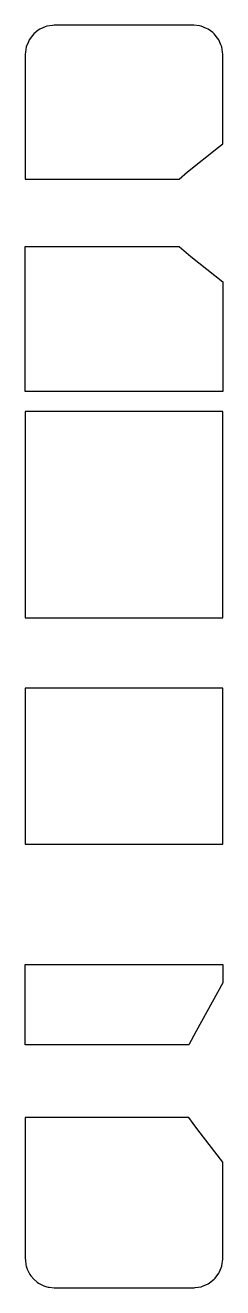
# Model space of a CAD drawing. Header units: metres. Extents: x 2.4 to 16, y -16 to 71.
import ezdxf

# ---------------------------------------------------------------- set-up
doc = ezdxf.new("R2010")
doc.units = ezdxf.units.M

msp = doc.modelspace()

# ---------------------------------------------------------------- linework, layer by layer
for p, q in [((3.293, 70.627), (2.986, 70.391)), ((3.4, 70.709), (3.293, 70.627)), ((3.761, 70.858), (3.4, 70.709)), ((3.882, 70.908), (3.761, 70.858)), ((4.271, 70.96), (3.882, 70.908)), ((4.4, 70.977), (4.271, 70.96)), ((11.618, 70.977), (4.4, 70.977)), ((14, 70.977), (11.618, 70.977)), ((14.389, 70.925), (14, 70.977)), ((14.518, 70.908), (14.389, 70.925)), ((14.88, 70.758), (14.518, 70.908)), ((15, 70.709), (14.88, 70.758)), ((15.31, 70.471), (15, 70.709)), ((15.414, 70.391), (15.31, 70.471)), ((2.613, 69.844), (2.468, 69.494)), ((2.668, 69.977), (2.613, 69.844)), ((2.901, 70.281), (2.668, 69.977)), ((2.986, 70.391), (2.901, 70.281)), ((15.65, 70.084), (15.414, 70.391)), ((15.732, 69.977), (15.65, 70.084)), ((15.879, 69.622), (15.732, 69.977)), ((15.932, 69.494), (15.879, 69.622)), ((2.419, 69.119), (2.4, 68.975)), ((2.4, 68.975), (2.4, 64.171)), ((2.468, 69.494), (2.419, 69.119)), ((15.981, 69.119), (15.932, 69.494)), ((16, 68.975), (15.981, 69.119)), ((16, 63.164), (16, 68.975)), ((2.4, 64.171), (2.4, 61.884)), ((15.706, 62.581), (15.916, 62.748)), ((15.916, 62.748), (16, 62.813)), ((16, 62.813), (16, 63.164)), ((16, 62.813), (16, 62.813)), ((2.4, 61.884), (2.4, 61.114)), ((13.582, 60.867), (15.706, 62.581)), ((2.4, 61.114), (2.4, 60.87)), ((2.4, 60.87), (2.4, 60.746)), ((2.4, 60.746), (2.4, 60.371)), ((2.4, 60.371), (6.481, 60.371)), ((6.481, 60.371), (13, 60.371)), ((13, 60.371), (13.582, 60.867)), ((2.4, 54.912), (2.4, 55.733)), ((2.4, 55.733), (8.919, 55.733)), ((8.919, 55.733), (13, 55.733)), ((13, 55.733), (13.799, 55.055)), ((2.4, 50.33), (2.4, 54.912)), ((13.799, 55.055), (16, 53.311)), ((16, 53.311), (16, 49.603)), ((2.4, 45.741), (2.4, 50.33)), ((16, 49.603), (16, 45.741)), ((16, 49.603), (16, 49.603)), ((4.561, 45.741), (2.4, 45.741)), ((16, 45.741), (4.561, 45.741)), ((13.839, 44.364), (2.4, 44.364)), ((2.4, 44.364), (2.4, 40.391)), ((16, 44.364), (13.839, 44.364)), ((16, 37.08), (16, 44.364)), ((2.4, 40.391), (2.4, 37.08)), ((2.4, 37.08), (2.4, 35.837)), ((16, 33.972), (16, 37.08)), ((2.4, 35.837), (2.4, 33.972)), ((2.4, 33.972), (2.4, 31.85)), ((16, 30.152), (16, 33.972)), ((2.4, 31.85), (2.4, 30.152)), ((2.4, 30.152), (10.001, 30.152)), ((10.001, 30.152), (16, 30.152)), ((16, 30.152), (16, 30.152)), ((8.399, 25.312), (2.4, 25.312)), ((2.4, 25.312), (2.4, 23.228)), ((16, 25.312), (8.399, 25.312)), ((16, 21.492), (16, 25.312)), ((2.4, 23.228), (2.4, 21.492)), ((2.4, 21.492), (2.4, 18.863)), ((16, 14.92), (16, 21.492)), ((16, 21.492), (16, 21.492)), ((2.4, 18.863), (2.4, 14.92)), ((2.4, 14.92), (2.4, 14.722)), ((16, 14.564), (16, 14.92)), ((2.4, 14.722), (2.4, 14.564)), ((2.4, 14.564), (15.441, 14.564)), ((15.441, 14.564), (16, 14.564)), ((2.4, 6.022), (2.4, 6.259)), ((2.4, 6.259), (2.959, 6.259)), ((2.959, 6.259), (16, 6.259)), ((16, 6.259), (16, 5.945)), ((16, 6.259), (16, 6.259)), ((2.4, 5.442), (2.4, 6.022)), ((2.4, 0.727), (2.4, 5.442)), ((16, 5.945), (16, 5.015)), ((16, 5.015), (14.181, 1.687)), ((14.181, 1.687), (13.656, 0.727)), ((8.112, 0.727), (2.4, 0.727)), ((13.656, 0.727), (8.112, 0.727)), ((9.244, -4.267), (2.4, -4.267)), ((2.4, -4.267), (2.4, -4.623)), ((13.656, -4.267), (9.244, -4.267)), ((13.956, -4.682), (13.656, -4.267)), ((2.4, -4.623), (2.4, -4.72)), ((2.4, -4.72), (2.4, -4.882)), ((2.4, -4.882), (2.4, -5.225)), ((14.281, -5.128), (13.956, -4.682)), ((16, -7.355), (14.281, -5.128)), ((2.4, -5.225), (2.4, -7.009)), ((2.4, -7.009), (2.4, -8.102)), ((16, -8.289), (16, -7.355)), ((2.4, -8.102), (2.4, -8.751)), ((16, -9.834), (16, -8.289)), ((16, -8.289), (16, -8.289)), ((2.4, -8.751), (2.4, -9.099)), ((2.4, -9.099), (2.4, -13.96)), ((16, -9.85), (16, -9.834)), ((16, -10.631), (16, -9.85)), ((16, -11.036), (16, -10.631)), ((16, -14), (16, -11.036)), ((2.4, -13.96), (2.4, -14)), ((2.4, -14), (2.401, -14.017)), ((2.401, -14.017), (2.407, -14.055)), ((2.407, -14.055), (2.414, -14.11)), ((2.414, -14.11), (2.445, -14.419)), ((2.445, -14.419), (2.468, -14.518)), ((2.468, -14.518), (2.535, -14.713)), ((2.535, -14.713), (2.577, -14.816)), ((15.773, -14.902), (15.932, -14.518)), ((15.932, -14.518), (15.938, -14.486)), ((15.938, -14.486), (15.998, -14.027)), ((15.998, -14.027), (16, -14)), ((2.577, -14.816), (2.668, -15)), ((2.668, -15), (2.723, -15.089)), ((2.723, -15.089), (2.791, -15.177)), ((2.791, -15.177), (2.986, -15.414)), ((2.986, -15.414), (3.226, -15.611)), ((3.226, -15.611), (3.314, -15.679)), ((15.084, -15.667), (15.414, -15.414)), ((15.414, -15.414), (15.479, -15.33)), ((15.479, -15.33), (15.732, -15)), ((15.732, -15), (15.773, -14.902)), ((3.314, -15.679), (3.4, -15.732)), ((3.4, -15.732), (3.587, -15.824)), ((3.587, -15.824), (3.689, -15.866)), ((3.689, -15.866), (3.882, -15.932)), ((3.882, -15.932), (3.984, -15.955)), ((3.984, -15.955), (4.041, -15.965)), ((4.041, -15.965), (4.4, -16)), ((4.4, -16), (5.378, -16)), ((5.378, -16), (14, -16)), ((14, -16), (14.034, -15.997)), ((14.034, -15.997), (14.106, -15.986)), ((14.106, -15.986), (14.518, -15.932)), ((14.518, -15.932), (14.616, -15.891)), ((14.616, -15.891), (15, -15.732)), ((15, -15.732), (15.084, -15.667))]:
    msp.add_line(p, q)

doc.saveas('drawing.dxf')
